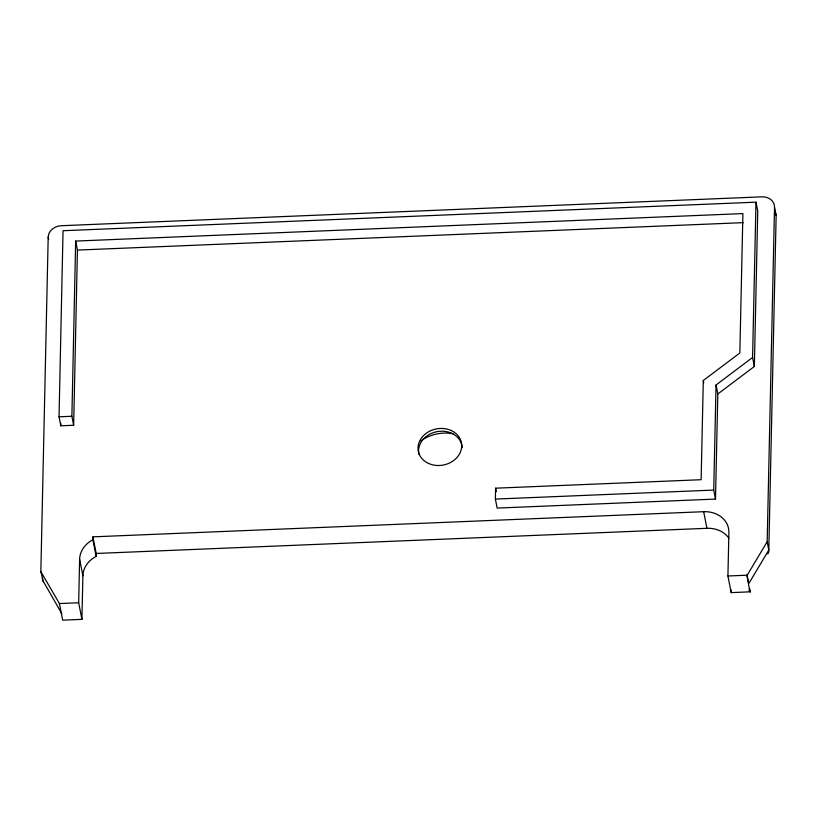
<?xml version="1.0" encoding="UTF-8"?>
<svg xmlns="http://www.w3.org/2000/svg" width="817" height="817" viewBox="0 0 817 817"><rect width="100%" height="100%" fill="white"/><g stroke="black" fill="none" stroke-linecap="round" stroke-linejoin="round"><path stroke-width="1.23" d="M43.372 582L40.85 571.655L48.193 237.134A12.919 10.825 -11.1 0 1 61.275 225.717L761.914 196.846A12.919 10.825 -11.1 0 1 774.516 207.212L776.15 215.514L768.756 552.108L767.786 553.895M42.535 577.415L42.484 579.958L61.878 613.802M59.038 416.793L63.052 230.721L755.991 202.167L757.747 211.164L754.346 366.476L717.806 393.988L715.498 499.075L497.155 508.082L495.388 499.075L495.623 488.188L701.129 479.712L703.304 380.497L739.845 352.975L742.898 213.594L75.664 241.076L71.886 416.272L73.653 425.269L60.805 425.8L59.038 416.793L71.886 416.272M60.805 425.8L60.867 423.247M73.653 425.269L77.431 250.084L75.664 241.076M40.85 571.655L59.396 603.538L62.654 620.154L81.925 619.357L78.667 602.742L79.617 559.175A25.838 21.64 -11.1 0 1 92.883 539.771L92.944 536.851L703.672 511.697A25.838 21.64 -11.1 0 1 728.887 532.418L727.927 575.995L731.184 592.611L750.455 591.814L748.719 585.677L747.198 575.199L767.173 541.732L774.516 207.212M81.925 619.357L82.885 575.781L79.617 559.175M82.885 575.781A25.838 21.64 -11.1 0 1 96.14 556.387L96.202 553.466L92.944 536.851M715.498 499.075L713.731 490.077L716.039 384.991L752.58 357.468L755.991 202.167M731.184 592.611L731.246 590.119M727.927 575.995L747.198 575.199M77.431 250.084L743.399 222.643M495.388 499.075L713.731 490.077M96.202 553.466L706.93 528.303A25.838 21.64 -11.1 0 1 728.938 538.28M59.396 603.538L78.667 602.742M748.668 591.12L750.455 591.814L748.985 588.945M774.884 211.031L776.15 215.514M752.58 357.468L754.346 366.476M767.173 541.732L768.807 550.035L748.821 583.512L746.656 575.148M716.039 384.991L717.806 393.988M703.304 380.497L703.754 382.744M703.672 511.697L706.93 528.303M495.623 488.188L496.287 491.568M48.193 237.134L48.663 239.514M92.883 539.771L96.14 556.387M418.896 454.242A21.957 18.393 -11.1 0 1 437.943 431.499A21.957 18.393 -11.1 0 1 462.208 447.645M420.806 440.955A36.173 30.3 -11.1 0 1 453.067 433.745M428.578 463.464A21.957 18.393 -11.1 0 0 461.687 446.082A21.957 18.393 -11.1 0 0 429.282 431.386A21.957 18.393 -11.1 0 0 428.578 463.464"/></g></svg>
